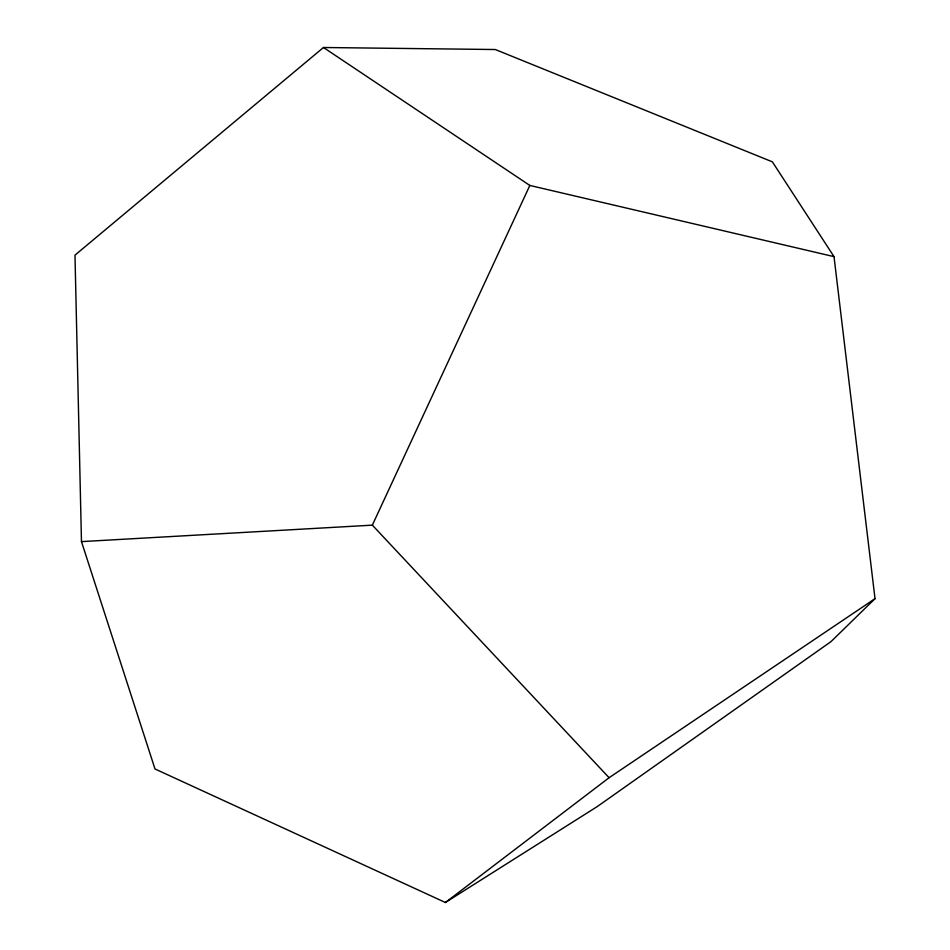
<?xml version="1.0" encoding="UTF-8"?>
<svg xmlns="http://www.w3.org/2000/svg" width="950" height="950" viewBox="0 0 950 950"><rect width="100%" height="100%" fill="white"/><g stroke="black" fill="none" stroke-linecap="round" stroke-linejoin="round"><path stroke-width="1.43" d="M81.474 541.619L372.353 525.148L529.839 185.452L834.017 256.642L875.021 598.666L831.036 641.594L597.206 806.609L445.407 902.5L154.993 768.966L81.474 541.619L74.979 255.146L323.475 47.5L495.318 49.531L772.374 161.844L834.017 256.642M445.407 902.5L609.092 777.717L875.021 598.666M323.475 47.5L529.839 185.452M372.353 525.148L609.092 777.717"/></g></svg>
